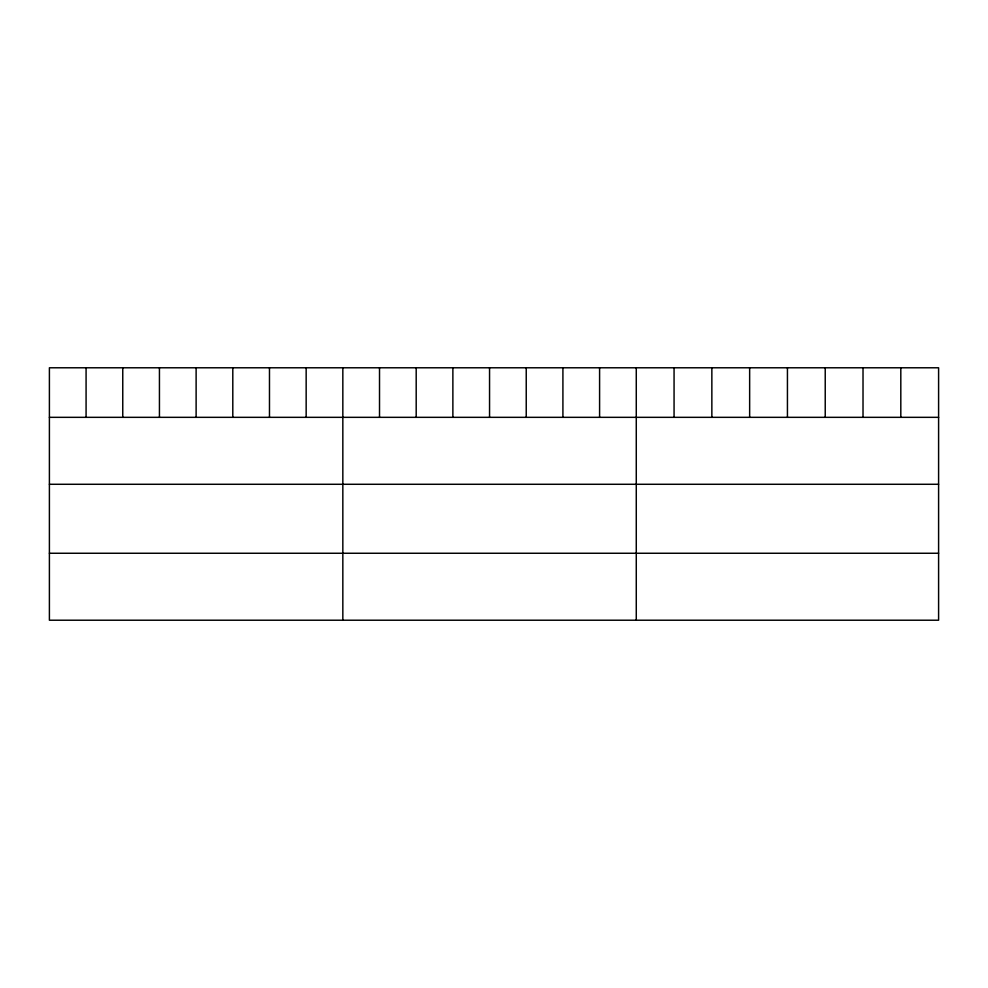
<?xml version="1.0" encoding="UTF-8"?>
<svg xmlns="http://www.w3.org/2000/svg" width="988" height="988" viewBox="0 0 988 988"><rect width="100%" height="100%" fill="white"/><g stroke="black" fill="none" stroke-linecap="round" stroke-linejoin="round"><path stroke-width="1.48" d="M938.6 417.331L938.6 620.217L49.4 620.217L49.4 367.783L938.6 367.783L938.6 417.331L49.4 417.331M49.4 484.281L938.6 484.281M49.4 553.255L938.6 553.255M900.809 367.783L900.809 417.331M863.018 367.783L863.018 417.331M825.227 367.783L825.227 417.331M787.436 367.783L787.436 417.331M749.645 367.783L749.645 417.331M711.854 367.783L711.854 417.331M674.063 367.783L674.063 417.331M636.272 367.783L636.272 620.217M599.593 367.783L599.593 417.331M562.913 367.783L562.913 417.331M526.234 367.783L526.234 417.331M489.554 367.783L489.554 417.331M452.875 367.783L452.875 417.331M416.195 367.783L416.195 417.331M379.516 367.783L379.516 417.331M342.836 367.783L342.836 620.217M306.157 367.783L306.157 417.331M269.477 367.783L269.477 417.331M232.798 367.783L232.798 417.331M196.118 367.783L196.118 417.331M159.439 367.783L159.439 417.331M122.759 367.783L122.759 417.331M86.08 367.783L86.08 417.331"/></g></svg>
